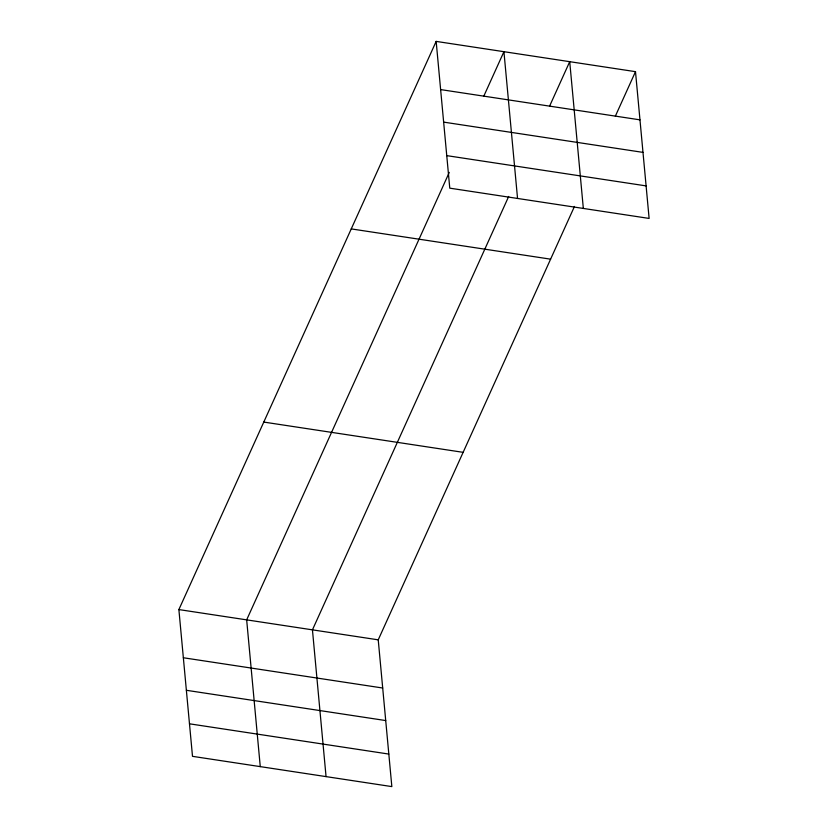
<?xml version="1.0" encoding="UTF-8"?>
<svg xmlns="http://www.w3.org/2000/svg" width="828" height="828" viewBox="0 0 828 828"><rect width="100%" height="100%" fill="white"/><g stroke="black" fill="none" stroke-linecap="round" stroke-linejoin="round"><path stroke-width="1.24" d="M574.477 206.431L378.23 639.837L391.841 786.6L192.5 756.337L178.879 609.574L436.159 41.4L635.5 71.663L649.121 218.426L449.77 188.163L436.159 41.4M449.283 172.39L246.661 619.861L260.271 766.625M483.769 96.224L503.931 51.688L517.552 198.461M508.692 196.443L312.446 629.849L326.056 776.612M549.554 106.212L569.716 61.676L583.336 208.449M615.339 116.189L635.5 71.663M440.631 89.59L639.972 119.853M443.653 122.12L642.994 152.383M446.758 155.633L646.099 185.896M351.258 228.901L550.599 259.164M263.78 422.073L463.131 452.336M178.879 609.574L378.23 639.837M183.35 657.753L382.691 688.016M186.372 690.293L385.713 720.557M189.477 723.807L388.818 754.07"/></g></svg>
